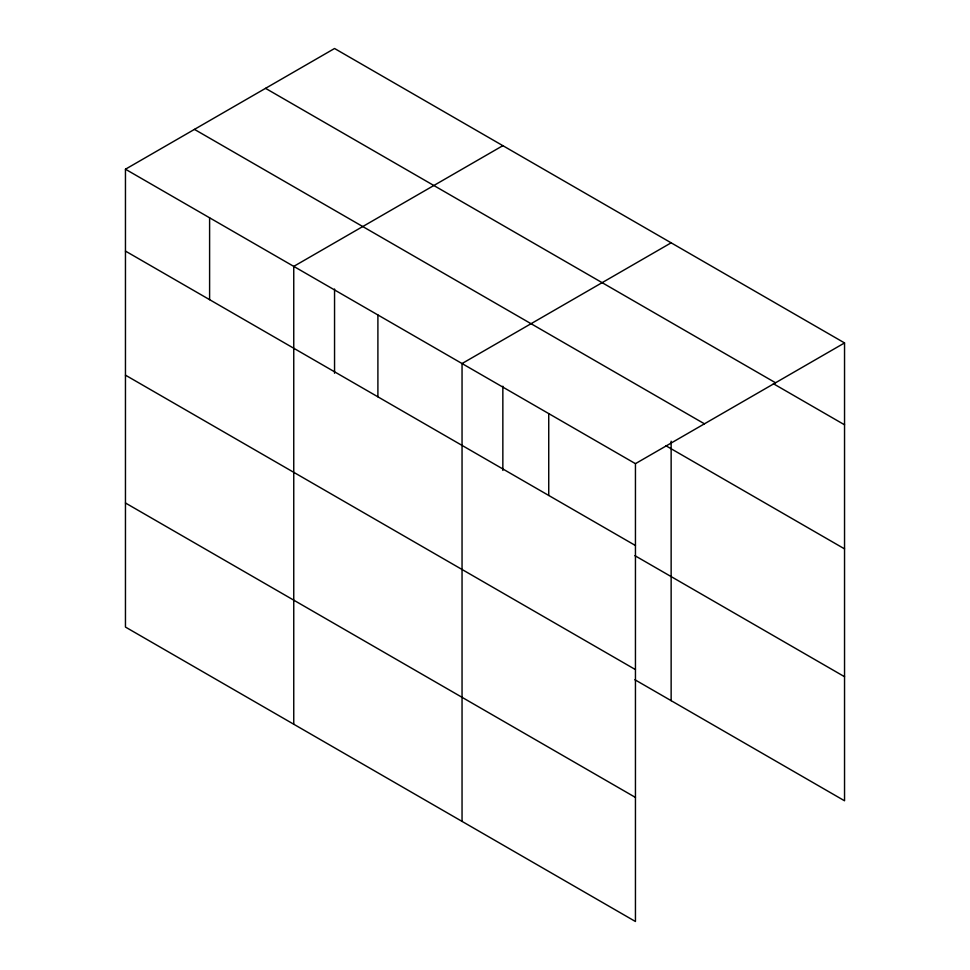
<?xml version="1.0" encoding="UTF-8"?>
<svg xmlns="http://www.w3.org/2000/svg" width="970" height="970" viewBox="0 0 970 970"><rect width="100%" height="100%" fill="white"/><g stroke="black" fill="none" stroke-linecap="round" stroke-linejoin="round"><path stroke-width="1.45" d="M635.447 669.591L635.447 463.66L125.457 169.216L125.457 627.069L635.447 921.5L635.447 669.591L125.457 375.16M671.143 441.204L671.143 700.667M125.457 169.216L334.553 48.5L844.543 342.931L844.543 800.784L634.901 679.74M502.848 145.67L293.752 266.386L293.752 724.226M671.143 242.827L462.047 363.544L462.047 821.396M635.447 463.66L844.543 342.931M265.55 88.343L775.539 382.774M773.369 383.708L844.543 424.799M194.461 129.386L704.45 423.817M665.966 445.776L844.543 548.875M125.457 251.084L635.447 545.516M634.901 555.664L844.543 676.708M125.457 502.993L635.447 797.425M548.741 413.608L548.741 495.464M502.848 386.193L502.848 470.414M377.9 314.971L377.9 396.827M334.553 289.024L334.553 373.244M209.605 217.801L209.605 299.669"/></g></svg>
